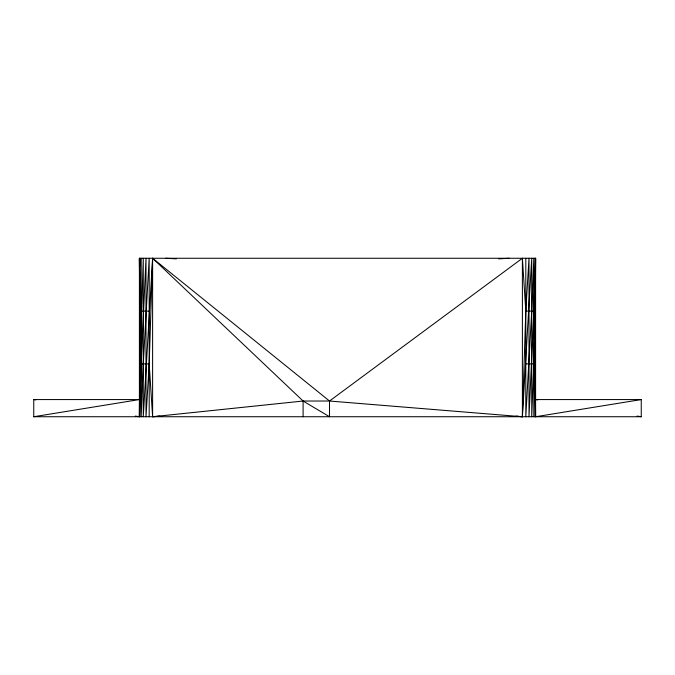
<?xml version="1.0" encoding="UTF-8"?>
<svg xmlns="http://www.w3.org/2000/svg" width="675" height="675" viewBox="0 0 675 675"><rect width="100%" height="100%" fill="white"/><g stroke="black" fill="none" stroke-linecap="round" stroke-linejoin="round"><path stroke-width="1.01" d="M33.75 416.737L139.404 399.566L33.75 399.566L33.75 416.737L641.25 416.737L641.25 399.566L535.596 416.737L535.596 258.263L139.404 258.263L139.852 311.091L139.404 416.737L135.262 416.062M535.596 416.737L535.148 363.909L535.596 258.263L535.148 311.091L535.528 400.005M534.938 302.797L533.832 363.909L531.731 416.737L531.731 258.263L522.391 416.737L329.51 401.026L152.609 258.263L143.269 416.737L143.269 258.263L139.852 363.909L139.404 416.737L139.404 258.263L140.062 372.203M140.062 319.376L141.168 258.263L141.168 416.737L143.269 363.909L149.192 258.263L149.192 416.737M534.938 355.624L533.832 416.737L533.832 258.263L531.731 311.091L525.808 416.737L525.808 258.263M516.097 416.112L522.391 416.737L525.808 311.091L522.391 258.263L329.51 401.026L329.51 416.737L303.1 401.026L152.609 258.263L149.192 363.909L146.002 416.737L146.002 258.263L141.168 363.909L139.852 416.737L139.852 258.263L140.062 266.549M329.51 401.026L303.1 401.026L152.609 416.737L149.192 363.909L139.852 363.909M159.958 416.112L152.609 416.737L152.609 258.263M498.682 258.863L509.186 258.263M139.852 311.091L149.192 311.091M535.148 311.091L525.808 311.091L528.998 258.263L528.998 416.737L533.832 311.091L535.148 258.263L535.148 416.737M525.808 363.909L535.148 363.909M641.25 399.566L535.596 399.566L537.671 399.895M165.814 258.263L176.318 258.863M637.107 416.062L641.25 416.737M33.75 399.566L35.826 399.895M522.391 258.263L522.391 416.737M303.1 401.026L303.1 416.737"/></g></svg>
